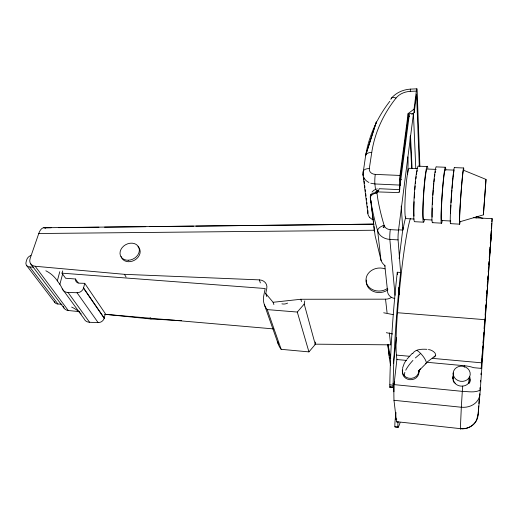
<?xml version="1.0" encoding="UTF-8"?>
<svg xmlns="http://www.w3.org/2000/svg" width="518" height="518" viewBox="0 0 518 518"><rect width="100%" height="100%" fill="white"/><g stroke="black" fill="none" stroke-linecap="round" stroke-linejoin="round"><path stroke-width="0.78" d="M410.45 218.337A104.325 8.223 -85.6 0 0 397.487 312.73A44.703 3.755 -85.6 0 0 396.425 355.095L396.885 359.524L393.868 386.208A104.927 8.275 -85.6 0 0 393.978 400.304L396.535 421.691A104.927 8.275 -85.6 0 0 398.025 422.04L398.161 421.911M453.14 376.172A8.67 7.738 8.4 0 0 452.887 377.525L453.587 382.103M463.448 170.189L486.001 179.409L485.528 186.642L483.378 214.866L459.796 221.801M390.844 99.385A6.469 3.568 38.3 0 1 396.05 98.044A16.68 12.626 -7.2 0 1 410.269 91.369L410.392 89.135L416.848 88.837M452.887 377.525L452.861 378.6L453.192 377.007M453.049 379.325L453.192 372.934M453.172 380.898L453.185 380.477M468.777 383.56L469.017 377.913L469.619 376.858A8.553 7.615 7.9 0 0 460.962 366.148A8.553 7.615 7.9 0 0 454.461 377.603A8.553 7.615 7.9 0 0 469.017 377.913M393.868 386.972L393.913 391.789M469.813 377.013C471.477 381.695 467.204 385.897 462.742 386.091L462.315 391.355A106.702 1.263 -85.7 0 0 461.324 407.245L460.366 428.626A106.702 1.263 -85.7 0 0 460.619 428.664C468.997 429.843 477.661 423.465 478.082 414.821A91.077 0.512 -85.7 0 0 478.146 414.439L479.933 394.133A91.077 0.512 -85.7 0 0 480.309 389.497L491.524 230.27M404.241 375.738L404.83 372.319M469.263 383.229L469.619 376.858M367.884 213.422L362.95 174.087L365.423 157.077M434.006 357.284C438.914 354.338 431.895 349.553 428.444 349.579M469.955 382.083L470.104 379.707M427.428 362.328L464.4 365.734A17.327 6.915 5.9 0 1 473.685 367.689L481.228 368.382L481.908 358.838M482.025 357.252L482.368 352.48M482.536 350.09L482.821 346.115M483.048 342.935L483.275 339.75M483.559 335.774L483.793 332.595M485.424 311.24L485.126 315.222M485.651 308.042L485.884 304.837M486.169 300.829L486.396 297.63M486.687 293.622L486.914 290.417M487.198 286.415L487.432 283.21M487.716 279.202L487.95 276.003M488.234 271.995L488.461 268.79M488.752 264.789L488.979 261.584M489.264 257.582L489.497 254.377M489.782 250.369L490.009 247.17M490.3 243.162L490.585 239.161M490.811 235.955L491.161 231.151M491.329 228.742L491.731 223.141M478.082 414.821L478.71 405.995M478.885 403.587L479.169 399.579M479.396 396.367L479.571 393.958M479.914 389.147L480.031 387.542M480.432 381.921L480.549 380.322M480.95 374.702L481.067 373.096M481.468 367.482L481.636 365.073M481.986 360.256L482.154 357.854M473.53 217.696L492.1 218.68A106.527 0.531 -85.7 0 1 485.049 319.684L481.228 368.382M484.077 328.619L484.324 325.466M484.57 322.313L484.816 319.159M476.139 218.072L476.262 216.621M464.277 367.243L464.4 365.734M491.854 221.652L492.1 218.68M489.251 259.803L489.387 258.197M489.788 253.393L489.989 250.984M490.255 247.785L490.591 243.777M490.792 241.375L491.193 236.564M400.077 422.591A111.007 8.761 -85.6 0 1 398.102 427.369L395.105 427.046A6.009 0.479 -85.1 0 1 395.279 418.92L396.024 412.568M394.088 384.842A6.598 0.563 -85.3 0 0 394.224 383.76L394.489 381.546M393.382 363.364L396.503 337.671M399.125 258.553L403.023 227.512M398.543 230.096L413.448 113.72L409.453 113.617L399.125 192.592L377.298 191.9A1.399 1.127 -8 0 0 376.897 192.333L377.855 199.391A403.872 288.986 10.1 0 0 384.142 225.395L384.757 226.709A7.155 5.905 -6.5 0 0 390.274 229.623L398.543 230.096A7.077 0.654 -86.1 0 0 398.077 239.899L400.647 272.468A111.007 8.761 -85.6 0 0 393.143 385.165A6.598 0.563 -85.3 0 0 393.201 387.173L393.285 387.6L390.028 387.354L389.892 386.842A6.598 0.589 -85.3 0 1 389.821 384.842A110.917 9.11 -85.6 0 1 397.287 272.235L400.647 272.468M411.823 114.361L414.18 112.587L414.037 109.143L416.349 91.09A6.624 0.537 -86.7 0 1 417.152 90.462L419.884 166.181M414.18 112.587L416.582 94.127L419.295 166.207M399.805 189.051L399.527 185.068A6.87 0.647 -86.4 0 1 399.98 175.44L408.119 113.584L414.037 109.143M408.119 113.584L408.294 117.016L400.174 178.878L400.44 185.418M486.001 179.409L483.378 214.866M363.345 174.741L363.047 172.377A6.779 3.982 7.3 0 1 369.302 168.603L371.749 152.454A177.026 136.422 1.9 0 1 396.05 98.044M418.842 373.044L418.945 370.519L418.538 372.215L420.389 368.92L419.82 369.742L426.094 363.468M378.321 191.615L379.15 188.701L399.844 189.666M277.732 341.841A19.542 17.366 -16.6 0 0 281.17 349.326L308.935 351.884L315.268 344.418L315.669 342.035M315.268 344.418L304.215 304.079L304.778 300.9M478.146 414.439L476.443 420.396L474.715 422.986A16.544 15.624 19 0 1 460.366 428.645L396.535 421.691M479.933 394.133L479.39 396.976L478.211 399.65L476.411 402.052A17.334 14.523 7.4 0 1 461.324 407.226M266.796 296.581L265.747 293.538L266.783 288.358A9.039 7.718 -19.5 0 0 259.311 279.875L124.449 274.326L35.159 266.265A8.547 6.585 -32.4 0 1 30.122 258.514L38.766 233.514A12.555 5.899 -86.8 0 1 45.59 228.205M45.843 270.778A46.711 36.441 -35.7 0 1 57.336 280.873L59.874 284.363A46.393 36.305 -35.8 0 1 62.328 288.934L84.143 318.848A8.081 6.579 -33.3 0 0 89.614 322.293L98.129 322.604A5.4 4.422 -33.1 0 0 104.196 318.292L105.296 313.617L84.732 283.333L79.455 283.191A5.497 4.371 -31.7 0 1 75.466 279.001L65.598 278.244L61.992 273.161L62.736 270.869M62.328 288.934A8.573 6.805 -32.5 0 0 68.052 292.476L77.033 292.735A5.737 4.578 -32.3 0 0 83.502 288.202L84.732 283.333M402.641 367.812L404.293 363.273L406.358 360.023M59.874 284.363L62.49 274.482M57.336 280.873L59.784 271.71M365.721 155.063L376.437 121.659L365.546 155.678M412.606 353.742C415.268 348.957 422.06 349.054 426.897 349.326M371.063 194.25L370.357 196.316A8.327 6.747 -8 0 0 370.351 197.934L375.097 235.658L380.931 259.9A6.74 3.328 -16.3 0 0 381.248 260.709M480.309 389.497L479.998 390.19C474.65 392.987 468.104 391.485 462.315 391.355L393.881 384.596M372.021 192.081L373.808 190.248L377.311 188.85M406.947 359.227L412.347 353.244M61.992 273.161L265.21 288.52L263.727 295.849A21.219 18.331 -17 0 0 267.243 309.602L297.293 312.05L304.215 304.079M484.343 328.541L484.68 328.166M391.284 98.329C396.017 92.716 403.133 89.582 410.392 89.135L410.457 89.336M415.378 357.957L420.661 353.438M426.327 362.678L435.755 355.439M408.294 117.016L409.473 116.129M384.757 226.709L383.139 227.616L384.401 226.068L383.067 225.706A7.103 3.788 -17 0 0 377.661 230.924L380.931 259.9A13.449 11.377 -3.7 0 0 381.792 261.94A13.52 11.48 -5 0 0 384.79 265.443M383.067 225.706L384.142 225.395M265.747 293.538L273.109 302.279L300.835 299.262L385.534 299.171A9.421 8.126 -5.5 0 0 391.55 297.326M410.269 91.369L416.349 91.09M44.697 227.823L51.165 227.745M58.437 227.661L98.899 227.214M104.526 227.143L145.817 226.69M149.799 226.625L193.551 226.159M195.888 226.107L373.957 224.139L43.739 227.745M38.766 233.514L374.074 230.238M314.931 344.166L390.682 344.852L389.322 332.834M427.486 166.543L418.544 166.187A27.933 2.137 -86.2 0 0 414.504 191.349A27.933 2.137 -86.2 0 0 414.51 221.685L423.433 222.17M445.499 167.262L436.473 166.9A28.069 1.612 -86.1 0 0 432.698 195.856A28.069 1.612 -86.1 0 0 432.854 222.151M463.688 167.987L454.577 167.625A28.205 1.081 -86 0 0 451.32 196.743A28.205 1.081 -86 0 0 450.77 223.129M417.424 168.628L409.246 168.298A25.214 2.163 -86.3 0 0 405.4 193.738A25.214 2.163 -86.3 0 0 406.041 218.596L414.096 219.03M436.143 169.392L427.13 169.023A25.33 1.696 -86.2 0 0 423.698 194.606A25.33 1.696 -86.2 0 0 423.795 219.554L431.993 220.001M454.292 170.124L445.195 169.755A25.453 1.224 -86 0 0 442.178 195.48A25.453 1.224 -86 0 0 441.718 220.526L450.744 221.011M369.302 168.603A6.87 5.458 -8.5 0 0 375.272 174.391L399.98 175.44M399.89 179.604L401.495 179.668M399.527 185.068L374.89 183.955L370.778 183.223M376.774 192.735L375.705 192.677A6.909 3.898 7 0 0 370.357 196.316L370.635 198.698M105.212 314.296L150.971 319.004L175.155 320.279M176.767 320.364L181.604 320.623M432.394 222.662L441.401 223.154M450.453 223.653L459.544 224.152M398.336 229.798L402.862 230.057A109.078 9.026 -85.6 0 1 405.788 216.932M398.077 239.899L389.834 239.407A14.219 11.759 -6.4 0 1 377.661 230.924A409.524 293.991 10.3 0 1 370.351 197.934A6.935 3.963 -9.5 0 1 375.705 193.156L376.774 192.897L375.705 192.677L376.819 192.502L375.213 192.061L376.897 192.333M397.487 312.73L485.049 319.684M104.707 314.284L273.498 328.904M396.425 355.095L409.751 356.3M432.271 358.346L481.701 362.833M396.885 359.524L406.526 360.411M392.916 383.631L394.224 383.76M389.821 384.842L393.143 385.165M389.892 386.842L393.201 387.173L389.95 387.179L393.285 387.6A6.598 0.563 -85.3 0 0 393.939 385.793M63.241 306.222A7.854 6.287 -33.6 0 0 68.279 310.502L79.519 311.655M393.978 400.304L461.324 407.245M395.279 418.92L396.788 419.081M394.897 426.702L397.902 427.033M462.742 386.091L461.195 386.124A8.67 7.738 8.4 0 1 455.587 383.857L453.613 381.047M476.936 216.725L482.821 218.292M383.702 312.781L393.143 314.62M386.337 332.698L392.618 333.961M378.457 190.779L377.713 190.333L378.108 191.615M377.298 191.9L376.197 190.941L377.48 191.789L376.916 190.559L377.68 191.705M26.599 265.488L54.889 302.557M30.847 255.523A5.64 4.332 -32.7 0 0 26.845 259.453L26.075 262.089A5.646 4.345 -32.8 0 0 29.817 266.977L57.938 304.001A43.434 34.959 -36.9 0 1 61.972 304.338M30.568 263.714L63.973 308.035M35.159 266.265L68.279 310.502M68.052 292.476L89.614 322.293M77.033 292.735L98.129 322.604M75.466 279.001L78.205 282.964M83.579 287.937L104.26 318.033M83.502 288.202L104.196 318.292M385.029 266.187L384.803 265.43L387.717 292.67C388.481 295.584 391.219 297.785 394.133 298.342A12.756 10.969 -4.4 0 0 394.858 298.439M124.449 274.326L126.081 277.078M150.155 317.631L150.971 319.004M264.309 304.532L278.419 344.515M267.243 309.602L281.17 349.326M259.311 279.875L260.366 282.919M273.109 302.279L273.88 304.578M297.293 312.05L308.935 351.884M300.835 299.262L301.482 301.58M390.76 358.514L387.976 344.515M362.95 174.087L363.183 175.777M363.642 177.104L363.94 179.468M364.135 181.041L364.432 183.404M364.73 185.774L364.925 187.348M365.222 189.711L365.423 191.284M365.721 193.648L366.012 196.018M366.31 198.381L366.511 199.954M366.809 202.318L367.003 203.891M367.301 206.261L367.495 207.835M367.793 210.198L367.994 211.771A13.63 8.858 -0.6 0 0 368.233 215.061L368.602 215.851A13.17 8.592 -1.5 0 0 369.684 217.346M370.823 200.278L371.108 202.661M371.296 204.247L372.138 211.376M372.325 212.963L373.174 220.098M373.361 221.685L373.737 224.857M373.925 226.444L374.203 228.82A7.88 6.333 -6 0 0 374.203 230.335A6.572 4.837 -9.7 0 0 374.676 231.721M387.95 344.858L389.251 355.821M387.781 344.664L389.355 357.925A290.909 233.76 17.1 0 0 390.604 365.598M385.534 299.171L387.069 312.794M375.498 189.504L374.89 183.955A6.825 0.822 -86.6 0 1 375.272 174.391M402.337 370.143L402.46 371.49M395.046 295.292L389.834 239.407A7.064 0.712 -86.1 0 1 390.274 229.623M397.287 272.235L397.494 274.65M398.588 287.529L399.203 294.774M401.197 206.106L402.862 230.057M418.79 370.493L418.868 371.872A8.236 7.44 1.4 0 1 409.829 379.694A8.236 7.44 1.4 0 1 402.693 370.344M407.873 156.889L407.964 158.502A18 1.593 -86.4 0 1 407.582 174.572M410.107 136.499L411.687 168.635M410.502 135.418L412.108 168.525M413.448 113.72L415.792 168.661M455.057 383.197L455.063 383.521M454.241 382.167L454.241 382.588M387.736 288.312A13.429 11.506 -6.5 0 1 370.351 288.306A13.429 11.506 -6.5 0 1 368.214 273.517A13.429 11.506 -6.5 0 1 384.932 268.868M387.898 289.834A13.39 11.487 -6.4 0 1 373.044 291.291A13.39 11.487 -6.4 0 1 366.323 280.044M137.963 246.659A10.056 8.061 -27.7 0 1 134.732 260.081A10.056 8.061 -27.7 0 1 121.082 256.442M287.607 303.108A7.505 6.481 -17 0 1 281.915 303.852M29.817 266.977A46.711 36.441 -35.7 0 1 33.638 267.23M71.672 307.103A43.434 34.959 -36.9 0 1 81.268 314.025M57.938 304.001A5.264 4.183 -33.8 0 1 54.312 301.379M459.945 221.315A25.887 0.745 -85.9 0 1 460.826 196.432A25.887 0.745 -85.9 0 1 463.539 170.551M414.109 216.161A25.272 1.93 -86.2 0 1 414.122 201.735M414.303 198.005A25.272 1.93 -86.2 0 1 414.62 192.761M414.84 189.75A25.272 1.93 -86.2 0 1 415.164 185.93M415.391 183.547A25.272 1.93 -86.2 0 1 415.63 181.294M415.909 178.872A25.272 1.93 -86.2 0 1 416.2 176.644M416.524 174.456A25.272 1.93 -86.2 0 1 416.75 173.096M416.971 171.911A25.272 1.93 -86.2 0 1 417.301 170.467M460.165 221.251A28.276 0.816 -85.9 0 1 460.703 197.157A28.276 0.816 -85.9 0 1 463.765 169.787M424.572 219.328A28.004 1.878 -86.2 0 1 423.459 195.383A28.004 1.878 -86.2 0 1 427.842 168.337M432.193 217.126A25.395 1.463 -86.1 0 1 432.252 208.022M432.394 204.241A25.395 1.463 -86.1 0 1 432.763 197.39M432.906 195.131A25.395 1.463 -86.1 0 1 433.294 189.853M433.411 188.384A25.395 1.463 -86.1 0 1 433.838 183.592M433.987 182.103A25.395 1.463 -86.1 0 1 434.33 178.891M434.589 176.735A25.395 1.463 -86.1 0 1 434.887 174.521M435.178 172.669A25.395 1.463 -86.1 0 1 435.45 171.212M442.281 220.286A28.14 1.353 -86 0 1 442.087 194.813A28.14 1.353 -86 0 1 445.765 170.273M450.537 213.533A25.518 0.978 -86 0 1 450.906 205.167M451.042 202.752A25.518 0.978 -86 0 1 451.424 196.762M451.528 195.254A25.518 0.978 -86 0 1 451.929 189.964M452.052 188.416A25.518 0.978 -86 0 1 452.46 183.657M452.525 182.912A25.518 0.978 -86 0 1 452.991 178.218M453.062 177.519A25.518 0.978 -86 0 1 453.483 174.003M453.671 172.649A25.518 0.978 -86 0 1 453.975 170.914M373.051 219.781A12.879 8.476 -2.4 0 1 369.671 217.353M368.913 182.472A13.656 10.884 -8.4 0 1 363.746 177.402M371.749 152.454A6.715 4.04 7 0 0 365.54 156.313A183.255 141.654 2.1 0 1 376.372 122.617M377.078 121.225A183.255 141.654 2.1 0 1 389.84 101.288M418.771 371.697A8.262 7.459 1.3 0 1 408.773 378.224A8.262 7.459 1.3 0 1 402.751 368.453M405.743 370.215A21.911 7.31 -42.8 0 1 412.924 360.431M416.621 350.369A8.353 2.169 51.5 0 1 424.145 357.789A8.353 2.169 51.5 0 1 425.356 363.617M398.102 427.369A6.009 0.46 -85.1 0 1 398.025 422.04M390.339 386.92A6.598 0.589 -85.3 0 1 390.028 387.354M399.248 191.751A6.935 0.654 -86.3 0 1 399.618 190.028M389.685 358.553A5.122 2.169 -7.4 0 1 389.355 357.925A6.151 5.53 -1.8 0 1 389.303 357.129M491.349 234.842A91.077 0.512 -85.7 0 1 491.576 233.191M128.276 260.243A10.082 8.074 -27.7 0 0 138.688 247.164A10.082 8.074 -27.7 0 0 122.099 247.695A10.082 8.074 -27.7 0 0 128.276 260.243"/></g></svg>
